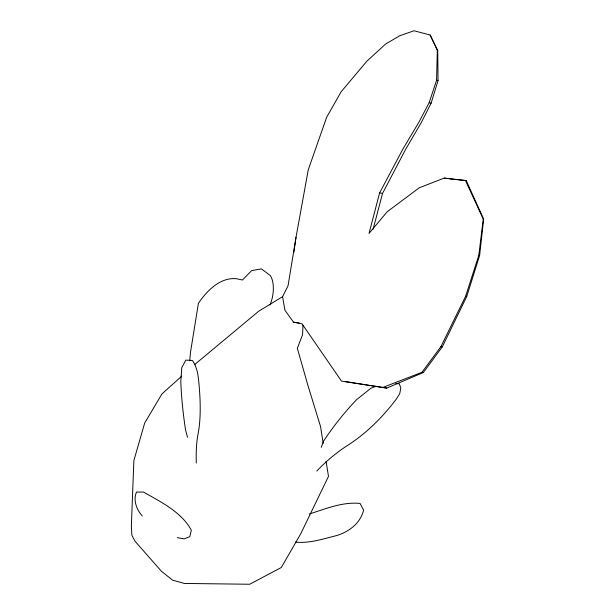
<?xml version="1.0" encoding="UTF-8"?>
<svg xmlns="http://www.w3.org/2000/svg" width="615" height="615" viewBox="0 0 615 615"><rect width="100%" height="100%" fill="white"/><g stroke="black" fill="none" stroke-linecap="round" stroke-linejoin="round"><path stroke-width="0.92" d="M282.569 296.691L284.93 310.237L293.555 322.206L302.034 323.828L341.51 381.108L386.758 388.088L423.374 372.49L442.308 346.822L466.762 296.422L479.615 255.463L483.644 219.155L466.239 180.595L444.261 178.081L419.276 187.752L387.15 211.798L369.031 233.408L379.632 192.864L402.848 149.168L419.03 121.985L429.17 102.659L436.589 80.234L437.296 50.361L430.139 35.04L414.01 30.75L399.566 35.855L385.567 44.072L366.832 61.216L341.125 91.789L326.642 117.288L308.276 169.74L296.007 237.321L288.035 285.821L282.569 296.691L258.7 311.228L194.501 364.71M302.972 325.181L302.588 334.668L297.337 348.298L307.977 385.59L320.523 426.441L323.229 443.392M189.728 360.882L190.481 352.357L198.407 303.31A123.53 55.289 -84.4 0 1 236.906 278.81L242.402 280.025L251.704 270.577L261.429 268.886L270.269 275.52A20.495 9.594 -81.7 0 1 271.261 301.481L269.931 305.009M382.384 387.604L421.944 372.313L440.909 346.637L465.632 296.238L478.816 255.317L483.244 219.078L465.409 180.41M293.87 252.304L296.007 237.321M373.074 229.341L382.53 193.464L405.4 149.753L421.298 122.546L431.123 103.159L438.034 80.619L437.742 50.492L430.139 35.04M321.222 447.389L323.536 441.186A214.251 149.637 -61.2 0 1 356.639 399.642L370.891 388.234L376.149 386.258M181.771 376.119L161.968 393.869L144.671 423.059L133.878 460.527L131.356 525.902L131.856 535.142L134.785 540.946L161.338 571.166L172.615 580.191L184.431 583.443L249.721 584.25L281.347 567.468L300.766 533.72L328.487 476.348L326.081 461.281M309.368 513.994C325.773 508.797 342.524 501.686 360.052 503.424L363.588 510.158C360.421 523.227 349.151 531.637 336.859 535.519C323.398 538.802 309.56 543.606 295.538 542.076M395.691 383.499L399.296 383.814L400.819 388.073L399.688 393.754L396.237 399.166A128.327 73.954 -56.3 0 1 347.575 445.421A150.037 99.715 -64.1 0 0 316.817 470.998M447.743 178.634L444.261 178.081M449.596 178.834L466.239 180.595M421.944 372.313L423.374 372.49M440.909 346.637L442.308 346.822M293.555 322.206L299.082 322.96M345.269 381.569L386.758 388.088M465.632 296.238L466.762 296.422M177.258 537.641L184.154 538.878L189.827 536.626L191.296 530.222C181.94 512.318 160.515 501.732 143.549 492.085L136.507 492.062C132.878 500.149 136.684 509.781 142.303 516M478.816 255.317L479.615 255.463M483.244 219.078L483.644 219.155M379.632 192.864L382.53 193.464M429.17 102.659L431.123 103.159M436.589 80.234L438.034 80.619M437.296 50.361L437.742 50.492M187.513 437.327L185.553 429.977A233.662 73.27 71.7 0 1 180.802 381.584L181.771 367.616L185.822 360.121L192.518 360.498L195.239 365.31L197.43 371.944L198.414 378.394A140.497 37.061 75 0 1 198.145 433.452A158.716 46.125 71.4 0 0 196.3 463.041"/></g></svg>
